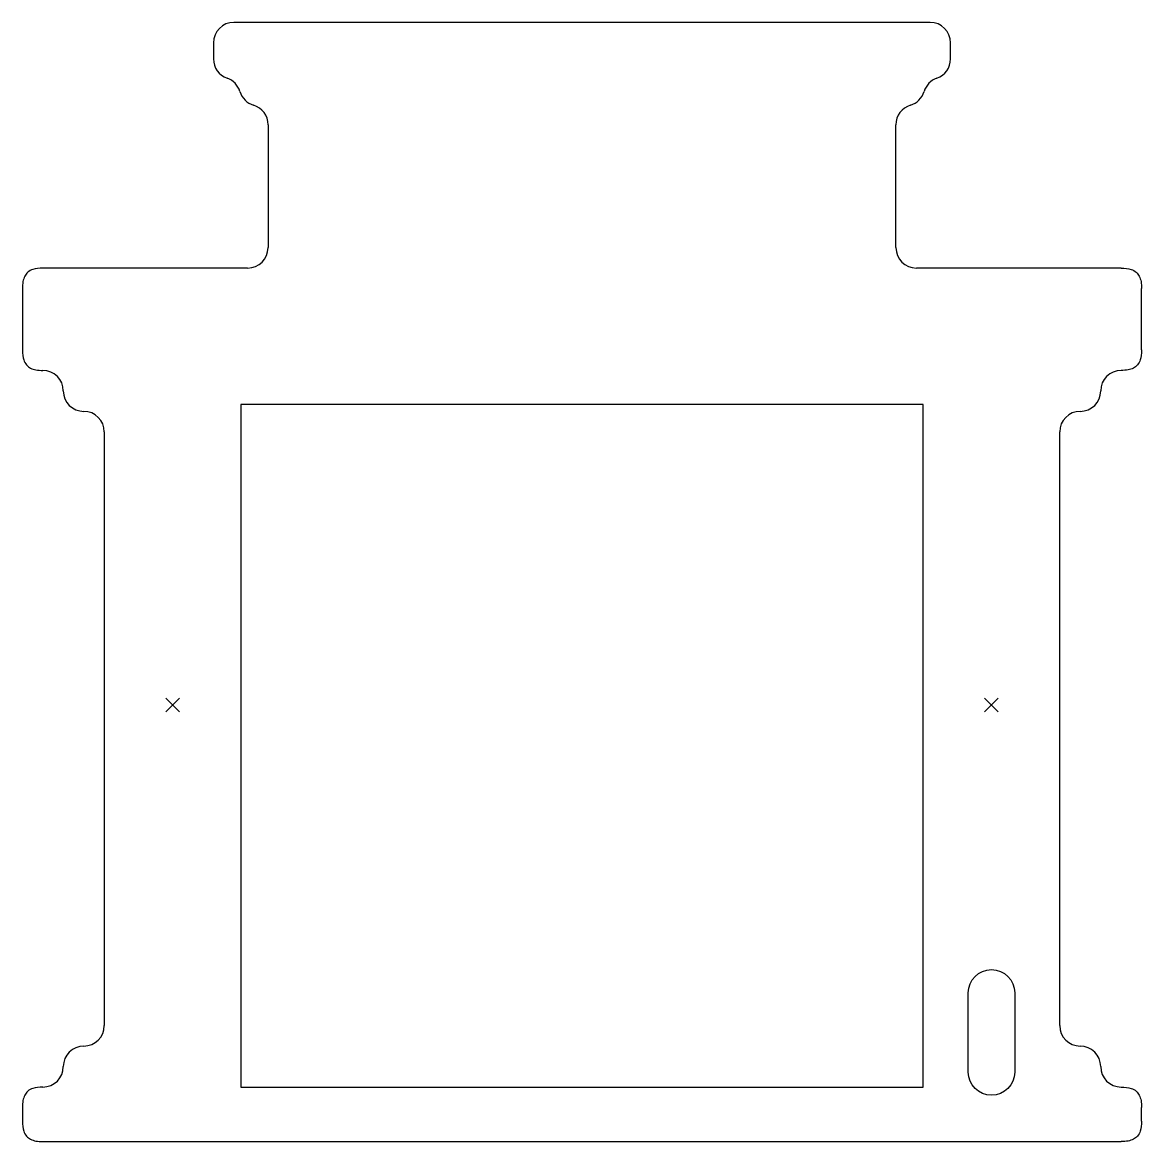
# Model space of a CAD drawing. Header units: millimetres. Extents: x -41 to 41, y -4 to 78.
import ezdxf

# ---------------------------------------------------------------- set-up
doc = ezdxf.new("R2010")
doc.units = ezdxf.units.MM
doc.layers.get('0').update_dxf_attribs({"linetype": 'CONTINUOUS'})

msp = doc.modelspace()

# ---------------------------------------------------------------- linework, layer by layer
for p, q in [((25.5, 78), (-25.5, 78)), ((-27, 76.5), (-27, 75.328)), ((27, 75.328), (27, 76.5)), ((-23, 70.5), (-23, 61.5)), ((23, 61.5), (23, 70.5)), ((-24.5, 60), (-39.5, 60)), ((39.5, 60), (24.5, 60)), ((-41, 58.5), (-41, 54)), ((41, 54), (41, 58.5)), ((-35, 48), (-35, 4.5)), ((35, 4.5), (35, 48)), ((-29.5, 28.5), (-30.5, 27.5)), ((-29.5, 27.5), (-30.5, 28.5)), ((29.5, 27.5), (30.5, 28.5)), ((29.5, 28.5), (30.5, 27.5)), ((-41, -1.5), (-41, -2.5)), ((41, -2.5), (41, -1.5)), ((-39.5, -4), (39.5, -4))]:
    msp.add_line(p, q)
msp.add_lwpolyline([(-25, 0), (25, 0), (25, 50), (-25, 50)], close=True)
msp.add_lwpolyline([(28.3, 1.1), (28.3, 6.9, -1), (31.7, 6.9), (31.7, 1.1, -1)], format="xyb", close=True)
for centre, start, end in [((-25.5, 76.5), 90, 180), ((25.5, 76.5), 0, 90), ((-25.5, 75.328), 180, 250.52878), ((25.5, 75.328), -70.52878, 0), ((-26.5, 72.5), 16.87449, 70.52878), ((26.5, 72.5), 109.47122, 163.12551), ((-23.629, 73.371), 196.87449, 253.12551), ((23.629, 73.371), 286.87449, 343.12551), ((-24.5, 70.5), 0, 73.12551), ((24.5, 70.5), 106.87449, 180), ((-24.5, 61.5), 270, 360), ((24.5, 61.5), 180, 270), ((-39.5, 51), 0, 90), ((39.5, 51), 90, 180), ((-36.5, 51), 180, 270), ((36.5, 51), -90, 0), ((-36.5, 48), 0, 90), ((36.5, 48), 90, 180), ((-36.5, 4.5), 270, 360), ((36.5, 4.5), 180, 270), ((-36.5, 1.5), 90, 180), ((36.5, 1.5), 0, 90), ((-39.5, 1.5), -90, 0), ((39.5, 1.5), 180, 270)]:
    msp.add_arc(centre, 1.5, start, end)
for points in [[(-39.5, 60), (-39.791, 60), (-40.031, 59.967), (-40.365, 59.854), (-40.492, 59.788), (-40.696, 59.611), (-40.771, 59.513), (-40.89, 59.28), (-40.93, 59.149), (-40.989, 58.848), (-41, 58.67), (-41, 58.5)], [(39.5, 60), (39.791, 60), (40.031, 59.967), (40.365, 59.854), (40.492, 59.788), (40.696, 59.611), (40.771, 59.513), (40.89, 59.28), (40.93, 59.149), (40.989, 58.848), (41, 58.67), (41, 58.5)], [(-41, 54), (-41, 53.709), (-40.967, 53.469), (-40.854, 53.135), (-40.788, 53.008), (-40.611, 52.804), (-40.513, 52.729), (-40.28, 52.61), (-40.149, 52.57), (-39.848, 52.511), (-39.67, 52.5), (-39.5, 52.5)], [(41, 54), (41, 53.709), (40.967, 53.469), (40.854, 53.135), (40.788, 53.008), (40.611, 52.804), (40.513, 52.729), (40.28, 52.61), (40.149, 52.57), (39.848, 52.511), (39.67, 52.5), (39.5, 52.5)], [(-39.5, 0), (-39.791, 0), (-40.031, -0.033), (-40.365, -0.146), (-40.492, -0.212), (-40.696, -0.389), (-40.771, -0.487), (-40.89, -0.72), (-40.93, -0.851), (-40.989, -1.152), (-41, -1.33), (-41, -1.5)], [(39.5, 0), (39.791, 0), (40.031, -0.033), (40.365, -0.146), (40.492, -0.212), (40.696, -0.389), (40.771, -0.487), (40.89, -0.72), (40.93, -0.851), (40.989, -1.152), (41, -1.33), (41, -1.5)], [(-41, -2.5), (-41, -2.791), (-40.967, -3.031), (-40.854, -3.365), (-40.788, -3.492), (-40.611, -3.696), (-40.513, -3.771), (-40.28, -3.89), (-40.149, -3.93), (-39.848, -3.989), (-39.67, -4), (-39.5, -4)], [(41, -2.5), (41, -2.791), (40.967, -3.031), (40.854, -3.365), (40.788, -3.492), (40.611, -3.696), (40.513, -3.771), (40.28, -3.89), (40.149, -3.93), (39.848, -3.989), (39.67, -4), (39.5, -4)]]:
    msp.add_open_spline(points, degree=3, knots=[0, 0, 0, 0, 0.0872778, 0.0872778, 0.1478916, 0.1478916, 0.2006643, 0.2006643, 0.2574814, 0.2574814, 0.3293444, 0.3293444, 0.3293444, 0.3293444])

doc.saveas('drawing.dxf')
